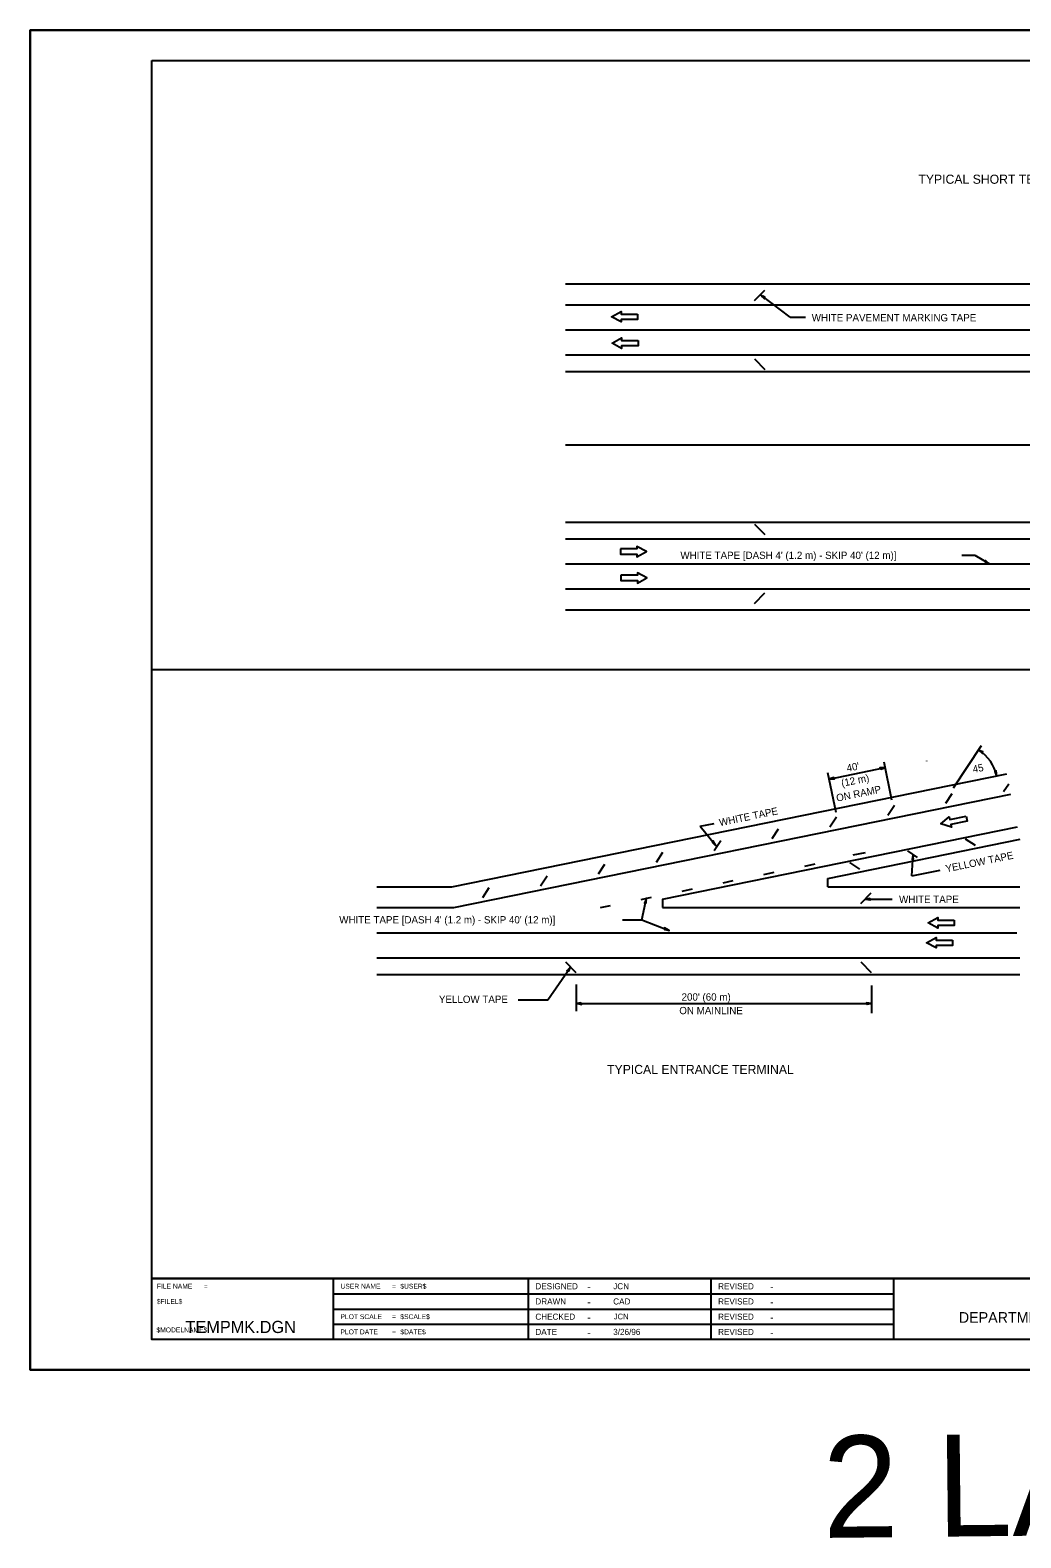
# Model space of a CAD drawing. Extents: x 59627 to 60987, y 30303 to 30798.
# Drawn here: x 59626.6 to 59951.9, y 30302.5 to 30797.6 of the extents above; entities that cross this region are included whole.
import ezdxf

# ---------------------------------------------------------------- set-up
doc = ezdxf.new("R2010")
doc.units = 0
for name, color, linetype in [('Design_PR_EOP', 7, 'Continuous'), ('Design_PR_PMK Symbols', 7, 'Continuous'), ('Level 48', 7, 'Continuous'), ('Sheets_50 Reference Boundary', 7, 'Continuous'), ('Sheets_General Details', 7, 'Continuous'), ('Sheets_Printer Plotting Border', 7, 'Continuous'), ('Stage_Construction Traffic Control', 7, 'Continuous')]:
    doc.layers.add(name, color=color, linetype=linetype)

msp = doc.modelspace()

# ---------------------------------------------------------------- linework, layer by layer
at = {"layer": 'Design_PR_EOP'}
for p, q in [((59802.39, 30714.33), (60186.4, 30714.33)), ((59802.39, 30707.47), (60186.4, 30707.47)), ((59802.39, 30691.02), (60186.4, 30691.02)), ((59802.39, 30685.53), (60186.4, 30685.53)), ((59802.39, 30661.48), (60186.4, 30661.48)), ((59802.39, 30636.11), (60186.4, 30636.11)), ((59802.39, 30630.62), (60186.4, 30630.62)), ((59802.39, 30614.17), (60186.4, 30614.17)), ((59802.39, 30607.31), (60186.4, 30607.31)), ((59764.98, 30516.32), (59947.23, 30553.42)), ((59765.67, 30509.47), (59948.6, 30546.71)), ((59834.14, 30512.21), (59950.79, 30535.96)), ((59888.44, 30519.07), (59951.61, 30531.92)), ((59740.35, 30516.32), (59764.98, 30516.32)), ((59888.44, 30516.32), (59888.44, 30519.07)), ((59888.44, 30516.32), (59951.49, 30516.32)), ((59834.14, 30512.21), (59834.14, 30509.47)), ((59740.35, 30509.47), (59765.67, 30509.47)), ((59834.14, 30509.47), (59951.49, 30509.47)), ((59740.35, 30493.01), (59951.49, 30493.01)), ((59740.35, 30487.52), (59951.49, 30487.52))]:
    msp.add_line(p, q, dxfattribs=at)
for points in [[(59802.39, 30661.48), (59811.53, 30661.48)], [(59812.39, 30661.48), (59814.1, 30661.48)], [(59814.96, 30661.48), (59824.1, 30661.48)], [(59824.96, 30661.48), (59826.68, 30661.48)], [(59827.53, 30661.48), (59845.82, 30661.48)], [(59846.67, 30661.48), (59848.39, 30661.48)], [(59849.25, 30661.48), (59858.39, 30661.48)], [(59859.25, 30661.48), (59860.96, 30661.48)], [(59861.82, 30661.48), (59880.1, 30661.48)], [(59880.96, 30661.48), (59882.67, 30661.48)], [(59883.53, 30661.48), (59892.67, 30661.48)], [(59893.53, 30661.48), (59895.25, 30661.48)], [(59896.1, 30661.48), (59914.39, 30661.48)], [(59915.24, 30661.48), (59916.96, 30661.48)], [(59917.82, 30661.48), (59926.96, 30661.48)], [(59927.82, 30661.48), (59929.53, 30661.48)], [(59930.39, 30661.48), (59948.67, 30661.48)], [(59949.53, 30661.48), (59951.24, 30661.48)]]:
    msp.add_lwpolyline(points, dxfattribs=at)
at = {"layer": 'Design_PR_PMK Symbols'}
for p, q in [((59876.12, 30703.42), (59866.56, 30710.6)), ((59876.12, 30703.42), (59881.17, 30703.42)), ((59802.35, 30699.22), (60186.36, 30699.22)), ((59932.45, 30625.25), (59936.71, 30625.25)), ((59936.71, 30625.25), (59941.56, 30622.4)), ((59802.39, 30622.4), (60186.4, 30622.4)), ((59929.74, 30548.81), (59938.95, 30562.73)), ((59888.95, 30551.71), (59907.32, 30555.45)), ((59909.5, 30544.76), (59906.95, 30557.29)), ((59891.2, 30540.66), (59888.53, 30553.76)), ((59846.59, 30536.18), (59851.16, 30537.11)), ((59846.59, 30536.18), (59851.72, 30529.86)), ((59896.85, 30526.81), (59900.83, 30527.62)), ((59916.1, 30519.88), (59916.48, 30526.94)), ((59916.1, 30519.88), (59925.4, 30521.77)), ((59827.46, 30505.42), (59828.92, 30512.53)), ((59900.72, 30512.26), (59909.58, 30512.26)), ((59821.08, 30505.42), (59827.46, 30505.42)), ((59827.46, 30505.42), (59836.4, 30501.96)), ((59740.35, 30501.24), (59950.59, 30501.24)), ((59796.5, 30479.2), (59804.02, 30489.97)), ((59805.84, 30484.26), (59805.84, 30475.48)), ((59902.85, 30483.9), (59902.85, 30474.82)), ((59786.78, 30479.2), (59796.5, 30479.2)), ((59805.84, 30477.95), (59902.85, 30477.95))]:
    msp.add_line(p, q, dxfattribs=at)
for points in [[(59864.39, 30708.85), (59867.82, 30712.27)], [(59867.67, 30709.73), (59867.77, 30709.95), (59867.18, 30710.26), (59866.43, 30710.69), (59867.08, 30710.04), (59867.64, 30709.45), (59867.67, 30709.73), (59867.71, 30709.89), (59866.89, 30710.35), (59867.59, 30709.59), (59867.59, 30709.84), (59867.23, 30710.08), (59867.52, 30709.78)], [(59802.35, 30699.22), (59805.75, 30699.22)], [(59816.03, 30699.22), (59819.46, 30699.22)], [(59829.75, 30699.22), (59833.18, 30699.22)], [(59843.46, 30699.22), (59846.89, 30699.22)], [(59857.18, 30699.22), (59860.6, 30699.22)], [(59870.89, 30699.22), (59874.32, 30699.22)], [(59884.6, 30699.22), (59888.03, 30699.22)], [(59898.32, 30699.22), (59901.75, 30699.22)], [(59912.03, 30699.22), (59915.46, 30699.22)], [(59925.75, 30699.22), (59929.17, 30699.22)], [(59939.46, 30699.22), (59942.89, 30699.22)], [(59864.39, 30689.65), (59867.82, 30686.22)], [(59864.39, 30635.42), (59867.82, 30631.99)], [(59802.39, 30622.4), (59805.79, 30622.4)], [(59816.07, 30622.4), (59819.5, 30622.4)], [(59829.78, 30622.4), (59833.21, 30622.4)], [(59843.5, 30622.4), (59846.93, 30622.4)], [(59857.21, 30622.4), (59860.64, 30622.4)], [(59870.93, 30622.4), (59874.35, 30622.4)], [(59884.64, 30622.4), (59888.07, 30622.4)], [(59898.35, 30622.4), (59901.78, 30622.4)], [(59912.07, 30622.4), (59915.5, 30622.4)], [(59925.78, 30622.4), (59929.21, 30622.4)], [(59939.5, 30622.4), (59942.92, 30622.4)], [(59940.22, 30623.21), (59940.14, 30622.98), (59940.77, 30622.73), (59941.56, 30622.4), (59940.84, 30622.97), (59940.22, 30623.49), (59940.22, 30623.21), (59940.2, 30623.04), (59941.06, 30622.69), (59940.28, 30623.35), (59940.31, 30623.11), (59940.69, 30622.91), (59940.37, 30623.18)], [(59864.39, 30609.37), (59867.82, 30612.8)], [(59939.29, 30560.39), (59939.37, 30560.61), (59938.74, 30560.87), (59937.95, 30561.21), (59938.67, 30560.63), (59939.29, 30560.1), (59939.29, 30560.39), (59939.31, 30560.55), (59938.44, 30560.91), (59939.23, 30560.24), (59939.2, 30560.49), (59938.82, 30560.69), (59939.14, 30560.42)], [(59905.78, 30555.16), (59905.87, 30554.94), (59906.51, 30555.17), (59907.32, 30555.45), (59906.4, 30555.39), (59905.59, 30555.37), (59905.78, 30555.16), (59905.88, 30555.02), (59906.76, 30555.34), (59905.73, 30555.31), (59905.92, 30555.14), (59906.33, 30555.26), (59905.91, 30555.24)], [(59890.5, 30552), (59890.4, 30552.22), (59889.77, 30551.99), (59888.95, 30551.71), (59889.87, 30551.77), (59890.68, 30551.79), (59890.5, 30552), (59890.4, 30552.14), (59889.51, 30551.83), (59890.54, 30551.85), (59890.36, 30552.02), (59889.95, 30551.91), (59890.36, 30551.93)], [(59943.56, 30554.22), (59943.34, 30554.11), (59943.6, 30553.49), (59943.92, 30552.68), (59943.82, 30553.6), (59943.76, 30554.41), (59943.56, 30554.22), (59943.43, 30554.11), (59943.78, 30553.24), (59943.71, 30554.27), (59943.55, 30554.07), (59943.68, 30553.67), (59943.64, 30554.08)], [(59946.2, 30547.62), (59947.89, 30550.17)], [(59927.2, 30543.75), (59929.34, 30546.98)], [(59908.19, 30539.88), (59910.33, 30543.11)], [(59870.18, 30532.14), (59872.32, 30535.38)], [(59889.19, 30536.01), (59891.33, 30539.25)], [(59850.75, 30531.1), (59850.6, 30530.91), (59851.1, 30530.46), (59851.72, 30529.86), (59851.24, 30530.65), (59850.85, 30531.36), (59850.75, 30531.1), (59850.67, 30530.95), (59851.36, 30530.31), (59850.86, 30531.21), (59850.79, 30530.97), (59851.08, 30530.65), (59850.88, 30531.01)], [(59851.18, 30528.27), (59853.32, 30531.51)], [(59936.96, 30529.83), (59933.72, 30531.97)], [(59832.17, 30524.4), (59834.31, 30527.64)], [(59917.95, 30525.96), (59914.72, 30528.1)], [(59916.38, 30525.37), (59916.61, 30525.41), (59916.55, 30526.07), (59916.48, 30526.94), (59916.31, 30526.03), (59916.12, 30525.24), (59916.38, 30525.37), (59916.53, 30525.43), (59916.45, 30526.36), (59916.22, 30525.36), (59916.43, 30525.5), (59916.42, 30525.92), (59916.34, 30525.52)], [(59794.16, 30516.67), (59796.3, 30519.9)], [(59813.17, 30520.53), (59815.31, 30523.77)], [(59867.51, 30520.4), (59870.87, 30521.08)], [(59880.95, 30523.14), (59884.31, 30523.82)], [(59898.95, 30522.09), (59895.71, 30524.24)], [(59775.16, 30512.8), (59777.3, 30516.03)], [(59840.63, 30514.93), (59843.99, 30515.61)], [(59854.07, 30517.67), (59857.43, 30518.35)], [(59813.79, 30509.47), (59817.12, 30510.14)], [(59827.19, 30512.19), (59830.56, 30512.88)], [(59828.58, 30511), (59828.82, 30511), (59828.86, 30511.67), (59828.92, 30512.53), (59828.61, 30511.67), (59828.31, 30510.91), (59828.58, 30511), (59828.75, 30511.04), (59828.8, 30511.97), (59828.43, 30511.01), (59828.65, 30511.12), (59828.71, 30511.54), (59828.57, 30511.15)], [(59899.32, 30510.85), (59902.75, 30514.28)], [(59902.3, 30512.23), (59902.25, 30512.47), (59901.58, 30512.37), (59900.72, 30512.26), (59901.64, 30512.13), (59902.44, 30511.99), (59902.3, 30512.23), (59902.23, 30512.39), (59901.3, 30512.25), (59902.31, 30512.08), (59902.16, 30512.28), (59901.74, 30512.25), (59902.15, 30512.19)], [(59740.35, 30501.24), (59743.75, 30501.24)], [(59754.03, 30501.24), (59757.46, 30501.24)], [(59767.75, 30501.24), (59771.18, 30501.24)], [(59781.46, 30501.24), (59784.89, 30501.24)], [(59795.18, 30501.24), (59798.6, 30501.24)], [(59808.89, 30501.24), (59812.32, 30501.24)], [(59822.6, 30501.24), (59826.03, 30501.24)], [(59834.94, 30502.55), (59834.9, 30502.31), (59835.56, 30502.16), (59836.4, 30501.96), (59835.59, 30502.4), (59834.9, 30502.82), (59834.94, 30502.55), (59834.95, 30502.38), (59835.86, 30502.16), (59834.98, 30502.7), (59835.05, 30502.46), (59835.46, 30502.33), (59835.1, 30502.53)], [(59836.32, 30501.24), (59839.75, 30501.24)], [(59850.03, 30501.24), (59853.46, 30501.24)], [(59863.75, 30501.24), (59867.17, 30501.24)], [(59877.46, 30501.24), (59880.89, 30501.24)], [(59891.17, 30501.24), (59894.6, 30501.24)], [(59904.89, 30501.24), (59908.32, 30501.24)], [(59918.6, 30501.24), (59922.03, 30501.24)], [(59932.32, 30501.24), (59935.74, 30501.24)], [(59946.03, 30501.24), (59949.46, 30501.24)], [(59802.35, 30491.64), (59805.78, 30488.21)], [(59899.32, 30491.64), (59902.75, 30488.21)], [(59803.1, 30488.69), (59803.32, 30488.6), (59803.62, 30489.2), (59804.02, 30489.97), (59803.39, 30489.29), (59802.82, 30488.71), (59803.1, 30488.69), (59803.27, 30488.66), (59803.69, 30489.49), (59802.96, 30488.77), (59803.21, 30488.77), (59803.43, 30489.14), (59803.15, 30488.84)], [(59807.41, 30477.93), (59807.36, 30478.16), (59806.7, 30478.06), (59805.84, 30477.95), (59806.75, 30477.83), (59807.55, 30477.69), (59807.41, 30477.93), (59807.34, 30478.08), (59806.42, 30477.95), (59807.43, 30477.77), (59807.28, 30477.97), (59806.85, 30477.94), (59807.26, 30477.88)], [(59901.28, 30477.97), (59901.33, 30477.74), (59901.99, 30477.84), (59902.85, 30477.95), (59901.93, 30478.08), (59901.13, 30478.22), (59901.28, 30477.97), (59901.35, 30477.82), (59902.27, 30477.95), (59901.26, 30478.13), (59901.41, 30477.93), (59901.83, 30477.96), (59901.43, 30478.02)]]:
    msp.add_lwpolyline(points, dxfattribs=at)
for start, end in [(11.0613, 58.5001), (144.5131, 145.1459)]:
    msp.add_arc((59931.34, 30550.22), 12.81, start, end, dxfattribs=at)
at = {"layer": 'Level 48'}
msp.add_lwpolyline([(59626.57, 30797.64), (60306.57, 30797.64), (60306.57, 30357.64), (59626.57, 30357.64)], close=True, dxfattribs=at)
at = {"layer": 'Sheets_50 Reference Boundary'}
msp.add_lwpolyline([(59666.57, 30787.63), (60296.57, 30787.63), (60296.57, 30387.64), (59666.57, 30387.64)], close=True, dxfattribs=at)
at = {"layer": 'Sheets_General Details'}
for p, q in [((59626.57, 30797.64), (59626.57, 30357.64)), ((60306.57, 30797.64), (59626.57, 30797.64)), ((59666.57, 30587.64), (60296.57, 30587.64)), ((59666.57, 30387.64), (60296.57, 30387.64)), ((59726.05, 30387.64), (59726.05, 30367.64)), ((59790.05, 30387.64), (59790.05, 30367.64)), ((59850.05, 30387.64), (59850.05, 30367.64)), ((59910.05, 30387.64), (59910.05, 30367.64)), ((59726.05, 30382.64), (59910.05, 30382.64)), ((59726.05, 30377.64), (59910.05, 30377.64)), ((59726.05, 30372.64), (59910.05, 30372.64)), ((60306.57, 30357.64), (59626.57, 30357.64))]:
    msp.add_line(p, q, dxfattribs=at)
msp.add_lwpolyline([(59666.57, 30787.64), (60296.57, 30787.64), (60296.57, 30367.64), (59666.57, 30367.64)], close=True, dxfattribs=at)
at = {"layer": 'Sheets_Printer Plotting Border'}
msp.add_lwpolyline([(59626.57, 30357.64), (60306.57, 30357.64), (60306.57, 30797.64), (59626.57, 30797.64)], close=True, dxfattribs=at)
at = {"layer": 'Stage_Construction Traffic Control'}
for points in [[(59826.02, 30704.38), (59826.02, 30702.66), (59820.59, 30702.66), (59820.59, 30701.8), (59817.45, 30703.52), (59820.59, 30705.23), (59820.59, 30704.38)], [(59826.19, 30695.71), (59826.19, 30694), (59820.77, 30694), (59820.77, 30693.14), (59817.62, 30694.85), (59820.77, 30696.57), (59820.77, 30695.71)], [(59820.35, 30627.26), (59820.35, 30625.55), (59825.78, 30625.55), (59825.78, 30624.69), (59828.92, 30626.4), (59825.78, 30628.12), (59825.78, 30627.26)], [(59820.52, 30618.6), (59820.52, 30616.88), (59825.95, 30616.88), (59825.95, 30616.03), (59829.09, 30617.74), (59825.95, 30619.45), (59825.95, 30618.6)], [(59933.86, 30539.51), (59934.2, 30537.83), (59928.88, 30536.74), (59929.05, 30535.91), (59925.63, 30536.96), (59928.37, 30539.26), (59928.54, 30538.42)], [(59929.98, 30505.35), (59929.98, 30503.64), (59924.55, 30503.64), (59924.55, 30502.78), (59921.41, 30504.49), (59924.55, 30506.21), (59924.55, 30505.35)], [(59929.43, 30498.79), (59929.43, 30497.07), (59924, 30497.07), (59924, 30496.22), (59920.86, 30497.93), (59924, 30499.64), (59924, 30498.79)]]:
    msp.add_lwpolyline(points, close=True, dxfattribs=at)

# ---------------------------------------------------------------- texts
at = {"layer": 'Design_PR_PMK Symbols'}
for s, height, p in [('TYPICAL SHORT TERM PAVEMENT MARKING FOR INTERSTATE ROUTES', 2.9992, (59918.21, 30747.19)), ('WHITE PAVEMENT MARKING TAPE', 2.3999, (59883.2, 30702.01)), ("WHITE TAPE [DASH 4' (1.2 m) - SKIP 40' (12 m)]", 2.3999, (59840.07, 30623.98)), ('WHITE TAPE', 2.4, (59911.87, 30511)), ("WHITE TAPE [DASH 4' (1.2 m) - SKIP 40' (12 m)]", 2.3999, (59728.06, 30504.28)), ('YELLOW TAPE', 2.3999, (59760.78, 30478.18)), ("200' (60 m)", 2.3999, (59840.46, 30478.93)), ('ON MAINLINE', 2.3999, (59839.71, 30474.47)), ('TYPICAL ENTRANCE TERMINAL', 2.9999, (59816, 30454.83))]:
    msp.add_text(s, height=height, dxfattribs=at).set_placement(p)
for s, height, rotation, p in [("40'", 2.4, 11.507, (59894.9, 30554.05)), ('45', 2.4, 11.5066, (59936.29, 30553.69)), ('(12 m)', 2.4, 11.507, (59893.14, 30549.14)), ('ON RAMP', 2.4, 11.507, (59891.49, 30544.26)), ('WHITE TAPE', 2.4, 11.5066, (59853.06, 30536.22)), ('YELLOW TAPE', 2.3999, 11.5066, (59927.4, 30521.05))]:
    msp.add_text(s, height=height, rotation=rotation, dxfattribs=at).set_placement(p)
at = {"layer": 'Sheets_General Details'}
for s, height, p in [('DESIGNED', 2, (59792.45, 30384.14)), ('JCN       ', 2, (59818.01, 30384.14)), ('REVISED', 2, (59852.45, 30384.14)), ('-', 2.4, (59809.53, 30383.74)), ('-', 2.4, (59869.53, 30383.74)), ('DRAWN', 2, (59792.45, 30379.14)), ('-', 2.4, (59809.53, 30378.74)), ('CAD       ', 2, (59818.01, 30379.14)), ('REVISED', 2, (59852.45, 30379.14)), ('-', 2.4, (59869.53, 30378.74)), ('DEPARTMENT OF TRANSPORTATION', 3.5, (59931.5, 30373.14)), ('TEMPMK.DGN', 4, (59677.56, 30369.77)), ('CHECKED', 2, (59792.45, 30374.14)), ('-', 2.4, (59809.53, 30373.74)), ('JCN       ', 1.886, (59818.17, 30374.25)), ('REVISED', 2, (59852.45, 30374.14)), ('-', 2.4, (59869.53, 30373.74)), ('DATE', 2, (59792.45, 30369.14)), ('-', 2.4, (59809.53, 30368.74)), ('3/26/96   ', 2, (59818.01, 30369.14)), ('REVISED', 2, (59852.45, 30369.14)), ('-', 2.4, (59869.53, 30368.74))]:
    msp.add_text(s, height=height, dxfattribs=at).set_placement(p)
for s, height, rotation, p in [('FILE NAME', 1.6, 360, (59668.17, 30384.34)), ('=', 1.6, 360, (59683.61, 30384.34)), ('USER NAME', 1.6, 360, (59728.45, 30384.34)), ('=', 1.6, 360, (59745.41, 30384.34)), ('$USER$', 1.6, 360, (59748.1, 30384.34)), ('$FILEL$', 1.6, 360, (59668.17, 30379.34)), ('$MODELNAME$', 1.6, 360, (59668.03, 30369.99)), ('PLOT SCALE', 1.6, 360, (59728.45, 30374.34)), ('=', 1.6, 360, (59745.41, 30374.34)), ('$SCALE$', 1.6, 360, (59748.1, 30374.34)), ('PLOT DATE', 1.6, 360, (59728.45, 30369.34)), ('=', 1.6, 360, (59745.41, 30369.34)), ('$DATE$', 1.6, 360, (59748.1, 30369.34)), ('2 LANE', 33.483, 0.6033, (59886.92, 30302.48))]:
    msp.add_text(s, height=height, rotation=rotation, dxfattribs=at).set_placement(p)

doc.saveas('drawing.dxf')
